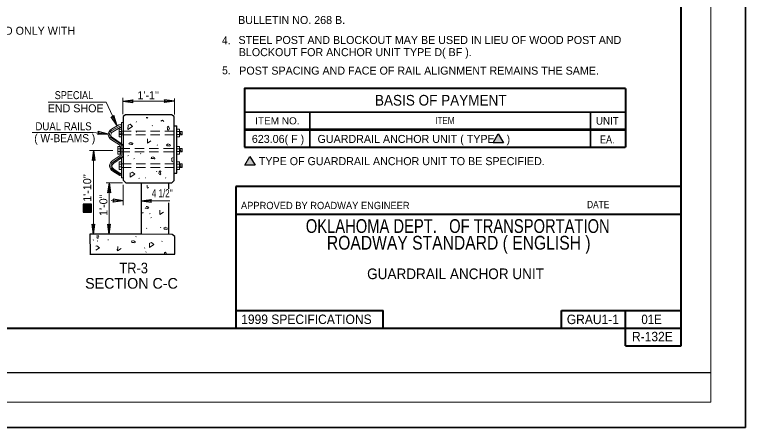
# Model space of a CAD drawing. Extents: x 578 to 948, y 17 to 286.
# Drawn here: x 824.9 to 948.3, y 17.3 to 87 of the extents above; entities that cross this region are included whole.
import ezdxf

# ---------------------------------------------------------------- set-up
doc = ezdxf.new("R2010")
doc.units = 0
doc.header["$LTSCALE"] = 0.54
doc.linetypes.add('MEDIUM_DASHED', pattern=[4.5, 3, -1.5])
doc.layers.add('1', color=7, linetype='Continuous', lineweight=13)

msp = doc.modelspace()

# ---------------------------------------------------------------- hatches: boundary and pattern name
at = {"layer": '1'}
for points in [[(905.715, 65.3248), (906.5893, 66.8277), (907.4538, 65.319)], [(863.7831, 61.5359), (864.6574, 63.0388), (865.5218, 61.5301)], [(836.5043, 53.6232), (837.9077, 53.6232), (837.9077, 54.9484), (836.5043, 54.9484)]]:
    msp.add_hatch(color=256, dxfattribs=at).paths.add_polyline_path(points)

# ---------------------------------------------------------------- linework, layer by layer
for p, q in [((942.4576, 21.5179), (942.4576, 251.7561)), ((843.2149, 70.1454), (843.2149, 72.8943)), ((840.3656, 72.1741), (830.567, 72.1741)), ((842.1785, 68.2897), (840.3656, 72.1741)), ((843.2149, 72.3701), (851.9043, 72.3701)), ((851.9043, 70.0948), (851.9043, 72.7919)), ((841.2654, 67.6163), (842.5313, 68.3455)), ((841.3477, 67.4071), (842.6695, 68.1298)), ((842.5313, 68.3455), (842.9896, 68.4848)), ((842.6695, 68.1298), (842.9914, 68.1713)), ((842.9896, 68.7655), (843.233, 68.7645)), ((842.9896, 68.7655), (842.9896, 65.1848)), ((838.1994, 67.0785), (827.8742, 67.0785)), ((840.6974, 66.7719), (838.1701, 67.0815)), ((842.5762, 66.3217), (842.5771, 67.6011)), ((842.5767, 66.9614), (843.2813, 66.9609)), ((842.5813, 67.2106), (842.9844, 67.2106)), ((842.5813, 66.7456), (842.9844, 66.7456)), ((852.3322, 67.2133), (852.7561, 67.2133)), ((852.3346, 66.7481), (852.7561, 66.7481)), ((852.7664, 67.0892), (852.8625, 66.6788)), ((852.9499, 67.2606), (853.0713, 66.6788)), ((841.2636, 65.8426), (842.6567, 64.9659)), ((841.3911, 66.0242), (842.7995, 65.1359)), ((841.478, 66.2004), (842.9297, 65.2232)), ((842.3537, 63.4207), (842.3547, 64.7002)), ((842.3588, 64.3097), (842.7619, 64.3097)), ((842.7856, 63.3881), (842.7869, 64.6698)), ((843.0442, 64.6317), (843.0461, 63.9857)), ((843.2343, 64.6834), (843.2313, 63.2864)), ((852.3386, 64.3079), (852.7485, 64.3079)), ((852.7588, 64.1838), (852.8549, 63.7734)), ((852.9423, 64.3552), (853.0637, 63.7734)), ((841.5326, 64.0075), (837.5876, 64.0075)), ((838.2565, 49.9282), (838.2565, 64.0075)), ((841.5046, 62.33), (842.5914, 63.0463)), ((841.5921, 62.0826), (842.844, 62.955)), ((842.3588, 63.8446), (842.7619, 63.8446)), ((842.7848, 63.2503), (842.7848, 63.2506)), ((843.0303, 63.4054), (843.0461, 63.9857)), ((852.3386, 63.8427), (852.7485, 63.8427)), ((841.705, 61.8758), (842.9687, 62.7905)), ((842.5761, 60.8228), (842.5771, 62.1022)), ((842.5813, 61.7117), (842.9843, 61.7117)), ((842.9896, 60.1352), (842.9896, 62.8147)), ((852.3386, 61.7041), (852.7476, 61.7041)), ((852.9415, 61.7514), (853.0628, 61.1697)), ((842.5813, 61.2465), (842.9843, 61.2465)), ((852.3386, 61.2388), (852.7476, 61.2388)), ((852.758, 61.58), (852.854, 61.1697)), ((842.9903, 59.4014), (842.9903, 60.1235)), ((842.9903, 59.4014), (843.2322, 59.4001)), ((843.165, 58.5443), (840.3898, 58.5443)), ((840.8719, 49.9173), (840.8719, 58.5443)), ((843.2462, 58.2216), (843.2462, 54.795)), ((841.2278, 55.5583), (843.2462, 55.5538)), ((846.2793, 55.5489), (851.1453, 55.5489)), ((582.0846, 21.5179), (942.4576, 21.5179))]:
    msp.add_line(p, q, dxfattribs=at)
at = {"layer": '1', "lineweight": 40}
for p, q in [((937.4521, 34.031), (937.4521, 239.2435)), ((928.0532, 74.4737), (928.0532, 64.5627)), ((863.7147, 64.5627), (928.0408, 64.5627)), ((862.2733, 57.9242), (862.2733, 34.031)), ((937.4521, 57.9242), (862.2733, 57.9242)), ((862.2733, 53.2767), (937.4521, 53.2767)), ((862.2733, 37.0099), (887.1479, 37.0099)), ((887.1479, 34.031), (887.1479, 37.0099)), ((917.2785, 34.031), (917.2785, 37.0099)), ((917.2785, 37.0099), (937.4521, 37.0099)), ((928.0992, 31.0522), (928.0992, 37.0099)), ((612.1157, 34.031), (937.4521, 34.031)), ((937.4521, 31.0522), (937.4521, 34.031)), ((928.0992, 31.0522), (937.4521, 31.0522))]:
    msp.add_line(p, q, dxfattribs=at)
at = {"layer": '1', "lineweight": 25}
for p, q in [((843.215, 72.3701), (844.9031, 72.5999)), ((843.215, 72.3701), (844.9025, 72.1361)), ((851.904, 72.3701), (850.2159, 72.1402)), ((851.904, 72.3701), (850.2165, 72.6041)), ((842.1791, 68.2903), (841.2551, 69.7217)), ((842.1791, 68.2903), (841.6754, 69.9179)), ((851.4272, 70.0549), (843.6676, 70.0549)), ((851.8863, 69.7578), (851.4272, 70.0549)), ((851.8824, 58.9788), (851.8863, 69.7578)), ((851.8858, 68.1777), (852.3386, 68.1777)), ((852.3386, 60.1818), (852.3386, 68.1777)), ((840.6971, 66.7728), (838.9936, 66.7478)), ((840.6971, 66.7728), (839.05, 67.2082)), ((863.7147, 67.4368), (928.0541, 67.4368)), ((863.7233, 67.6755), (928.0362, 67.6755)), ((838.2566, 64.0061), (838.0277, 62.3178)), ((838.2566, 64.0061), (838.4914, 62.3187)), ((851.8828, 60.1818), (852.3386, 60.1818)), ((840.8718, 58.5442), (840.635, 56.8571)), ((840.8718, 58.5442), (841.0988, 56.8558)), ((846.2793, 58.5816), (846.2793, 49.8753)), ((850.9396, 57.5388), (850.9396, 58.5453)), ((851.4706, 58.5888), (851.8824, 58.9788)), ((843.2449, 55.5536), (841.5566, 55.3255)), ((843.2449, 55.5536), (841.5576, 55.7894)), ((846.2864, 55.5492), (847.9748, 55.7774)), ((846.2864, 55.5492), (847.9738, 55.3136)), ((850.9396, 49.8793), (850.9396, 55.1923)), ((838.2559, 49.8753), (838.021, 51.5628)), ((838.2559, 49.8753), (838.4848, 51.5636)), ((840.872, 49.8761), (840.6449, 51.5646)), ((840.872, 49.8761), (841.1088, 51.5633)), ((846.2793, 49.8753), (837.6526, 49.8753)), ((837.6526, 49.8753), (837.6624, 46.5538)), ((851.9778, 46.5372), (851.9799, 49.485)), ((837.6503, 46.5372), (851.9778, 46.5372)), ((597.1001, 26.5234), (942.4576, 26.5234))]:
    msp.add_line(p, q, dxfattribs=at)
at = {"layer": '1', "lineweight": 35}
for p, q in [((928.0541, 70.5093), (863.7147, 70.5093)), ((874.7599, 70.5093), (874.7599, 64.5627)), ((922.1896, 70.5093), (922.1896, 64.5627)), ((863.7233, 64.6031), (928.0493, 64.6031))]:
    msp.add_line(p, q, dxfattribs=at)
at = {"layer": '1', "linetype": 'MEDIUM_DASHED'}
for p, q in [((842.9896, 67.2672), (852.3319, 67.2636)), ((842.9896, 66.6775), (852.3349, 66.6775)), ((842.7678, 64.3662), (852.3386, 64.3625)), ((842.7678, 63.7765), (852.3386, 63.7765)), ((843.0002, 61.7701), (852.3386, 61.7665)), ((843.0002, 61.1804), (852.3454, 61.1804))]:
    msp.add_line(p, q, dxfattribs=at)
at = {"layer": '1', "lineweight": 35}
msp.add_lwpolyline([(578.1608, 17.2763), (948.3188, 17.2763), (948.3188, 286.1043), (578.1608, 286.1043)], close=True, dxfattribs=at)
at = {"layer": '1', "lineweight": 40}
msp.add_lwpolyline([(928.0532, 74.4737), (863.7147, 74.4737), (863.7147, 64.5627)], dxfattribs=at)
at = {"layer": '1', "lineweight": 25}
for points in [[(844.9031, 72.5999), (844.7723, 72.3658), (844.9025, 72.1361)], [(850.2159, 72.1402), (850.3468, 72.3744), (850.2165, 72.6041)], [(841.2551, 69.7217), (841.5227, 69.7025), (841.6754, 69.9179)], [(843.6676, 70.0549), (843.2347, 69.7843), (843.234, 59.0223)], [(838.9936, 66.7478), (839.1518, 66.9644), (839.05, 67.2082)], [(838.4914, 62.3187), (838.2569, 62.4488), (838.0277, 62.3178)], [(843.234, 59.0223), (843.703, 58.578), (851.4706, 58.5888)], [(841.0988, 56.8558), (840.8649, 56.987), (840.635, 56.8571)], [(841.5566, 55.3255), (841.6876, 55.5595), (841.5576, 55.7894)], [(847.9748, 55.7774), (847.8437, 55.5433), (847.9738, 55.3136)], [(838.021, 51.5628), (838.2555, 51.4326), (838.4848, 51.5636)], [(840.6449, 51.5646), (840.8788, 51.4333), (841.1088, 51.5633)], [(851.9799, 49.485), (851.5188, 49.8694), (846.2793, 49.8753)]]:
    msp.add_lwpolyline(points, dxfattribs=at)
at = {"layer": '1'}
for points in [[(847.1918, 69.6788), (847.1913, 69.6755), (847.2063, 69.5715), (847.2808, 69.4968), (847.3853, 69.5416), (847.4446, 69.6309)], [(850.1258, 68.9212), (849.8931, 69.1204), (849.5947, 68.9714)], [(841.5148, 67.1814), (842.74, 67.9053), (842.9896, 67.9057)], [(844.0816, 68.3139), (844.0668, 67.5835), (844.8419, 68.0903), (844.4243, 68.448), (844.1263, 68.2991)], [(845.4379, 68.8264), (845.4901, 68.9142), (845.4898, 68.9183)], [(848.1316, 68.2018), (848.2195, 68.2541), (848.2234, 68.254)], [(851.0665, 67.6984), (851.022, 67.8328), (850.9923, 67.9517), (850.9327, 68.0416), (850.8582, 68.1158), (850.7387, 68.0862), (850.7091, 67.9667), (850.7685, 67.8773), (850.7687, 67.7583), (850.7537, 67.6535), (850.7685, 67.5495), (850.8433, 67.4747), (850.9477, 67.5194), (851.0071, 67.6091)], [(842.5771, 67.6033), (842.9896, 67.6033), (842.9896, 66.3217), (842.5762, 66.3217)], [(845.4502, 67.1068), (845.5381, 67.159), (845.5421, 67.1589)], [(852.3386, 67.606), (852.7613, 67.606), (852.7613, 66.3243), (852.3368, 66.3243)], [(847.3544, 66.0215), (847.3398, 65.291), (847.9306, 65.6777)], [(842.3547, 64.7024), (842.7672, 64.7024), (842.7672, 63.4207), (842.3537, 63.4207)], [(844.4625, 65.3885), (844.5968, 65.3438), (844.7159, 65.3141), (844.8056, 65.2547), (844.8802, 65.1798), (844.8502, 65.0607), (844.7312, 65.0308), (844.6414, 65.0905), (844.5223, 65.0903), (844.4179, 65.0756), (844.3136, 65.0905), (844.2394, 65.165), (844.284, 65.2695), (844.3729, 65.3288)], [(848.9825, 64.8848), (849.0346, 64.9725), (849.0343, 64.9765)], [(850.8042, 65.1272), (850.9385, 65.0824), (851.0576, 65.0528), (851.1473, 64.9934), (851.2218, 64.9185), (851.1918, 64.7994), (851.0728, 64.7696), (850.9831, 64.8292), (850.8641, 64.829), (850.7596, 64.8143), (850.6553, 64.8292), (850.581, 64.9037), (850.6256, 65.0082), (850.7147, 65.0676)], [(852.3386, 64.7006), (852.7537, 64.7006), (852.7537, 63.4189), (852.3386, 63.4189)], [(844.0405, 63.1068), (844.1284, 63.159), (844.1324, 63.1589)], [(846.1728, 63.4575), (846.2607, 63.5098), (846.2647, 63.5096)], [(848.2007, 62.965), (848.3349, 62.9203), (848.4541, 62.8906), (848.5438, 62.8313), (848.6183, 62.7563), (848.5883, 62.6373), (848.4694, 62.6074), (848.3796, 62.667), (848.2606, 62.6668), (848.1561, 62.6522), (848.0518, 62.667), (847.9776, 62.7415), (848.0222, 62.846), (848.1112, 62.9054)], [(842.5771, 62.1043), (842.9896, 62.1043), (842.9896, 60.8228), (842.5761, 60.8228)], [(845.0635, 62.6097), (845.1513, 62.6619), (845.1554, 62.6618)], [(851.6164, 62.7216), (851.5655, 62.7724), (851.4466, 62.7427), (851.4163, 62.6233), (851.4758, 62.5338), (851.4758, 62.4149), (851.4611, 62.3103), (851.476, 62.2061), (851.5507, 62.1317), (851.6164, 62.1598)], [(852.3386, 62.0968), (852.7528, 62.0968), (852.7528, 60.8151), (852.3386, 60.8151)], [(841.5029, 60.556), (842.6682, 59.7827), (842.9903, 59.7634)], [(841.6353, 60.6996), (842.702, 59.9679), (842.9903, 59.9378)], [(841.6682, 60.8948), (842.7693, 60.1444), (842.9903, 60.1248)], [(848.9401, 60.5257), (848.8882, 60.4378), (848.888, 60.4338)], [(849.2773, 60.1587), (849.3221, 60.2929), (849.3518, 60.412), (849.4111, 60.5018), (849.486, 60.5763), (849.6052, 60.5463), (849.6349, 60.4273), (849.5753, 60.3376), (849.5755, 60.2186), (849.5902, 60.114), (849.5753, 60.0098), (849.5008, 59.9355), (849.3963, 59.9801), (849.3369, 60.0692)], [(844.4639, 60.2399), (844.4496, 59.5098), (845.2243, 60.0167), (844.8072, 60.3746), (844.509, 60.2254)], [(845.9244, 59.3219), (846.0123, 59.3742), (846.0163, 59.3739)], [(847.0058, 59.3859), (847.0937, 59.4382), (847.0977, 59.438)], [(850.4178, 59.3564), (850.4698, 59.4445), (850.4698, 59.4487)], [(847.2772, 58.1218), (847.306, 58.0785), (847.306, 57.9594), (847.2913, 57.8548), (847.306, 57.7508), (847.3808, 57.6761), (847.485, 57.7208), (847.5444, 57.8102)], [(847.1597, 54.5953), (847.2939, 54.5506), (847.4131, 54.5209), (847.5028, 54.4615), (847.5773, 54.3867), (847.5473, 54.2675), (847.4283, 54.2378), (847.3385, 54.2973), (847.2195, 54.2972), (847.1151, 54.2825), (847.0108, 54.2973), (846.9458, 54.3625)], [(846.5257, 53.4463), (846.561, 53.5289), (846.6499, 53.5883)], [(847.7093, 53.3136), (847.7972, 53.3658), (847.8012, 53.3657)], [(849.4738, 53.9389), (849.4592, 53.2084), (850.0499, 53.595)], [(847.9245, 52.638), (848.0124, 52.6903), (848.0163, 52.6901)], [(847.1828, 50.8428), (847.2708, 50.8951), (847.2748, 50.8949)], [(849.5696, 50.9843), (849.6217, 51.0723), (849.6217, 51.0765)], [(850.7276, 50.7372), (850.615, 50.7089), (850.5252, 50.7686), (850.4062, 50.7683), (850.3017, 50.7537), (850.1974, 50.7686), (850.1232, 50.8431), (850.1678, 50.9476), (850.2568, 51.0069)], [(850.3463, 51.0666), (850.4805, 51.0218), (850.5997, 50.9922), (850.6893, 50.9328), (850.7276, 50.8944)], [(838.8209, 49.6483), (838.8498, 49.6049), (838.8498, 49.4858), (838.835, 49.3812), (838.8498, 49.2772), (838.9245, 49.2025), (839.0288, 49.2473), (839.0882, 49.3366)], [(839.1478, 49.4261), (839.1032, 49.5602), (839.0812, 49.6483)], [(845.3799, 49.4601), (845.4678, 49.5123), (845.4718, 49.5122)], [(838.1946, 48.8673), (838.2466, 48.955), (838.2463, 48.9592)], [(838.8823, 48.7248), (838.9702, 48.7772), (838.9742, 48.777)], [(840.6729, 48.9183), (840.7608, 48.9705), (840.7648, 48.9704)], [(844.8878, 48.8157), (845.0221, 48.7708), (845.1412, 48.7413), (845.2308, 48.6818), (845.3053, 48.607), (845.2754, 48.4878), (845.1564, 48.458), (845.0666, 48.5177), (844.9477, 48.5174), (844.8432, 48.5028), (844.7388, 48.5177), (844.6646, 48.5921), (844.7092, 48.6967), (844.7983, 48.756)], [(847.6964, 48.3668), (847.6821, 47.6367), (848.4568, 48.1435), (848.0397, 48.5014), (847.7415, 48.3523)], [(849.8616, 48.7314), (849.8097, 48.6435), (849.8095, 48.6395)], [(838.6379, 47.1967), (839.2339, 47.5864), (838.8163, 47.9441), (838.6379, 47.8549)], [(842.1994, 47.1784), (842.2515, 47.2663), (842.2513, 47.2702)], [(842.3312, 47.8323), (842.3165, 47.1018), (842.9073, 47.4885)], [(846.8459, 47.5277), (846.9338, 47.5799), (846.9378, 47.5797)], [(847.0611, 46.8521), (847.149, 46.9043), (847.153, 46.9042)], [(850.495, 46.6543), (850.4908, 46.6713), (850.4313, 46.7606), (850.3564, 46.8355), (850.2375, 46.8053), (850.2077, 46.6861), (850.2288, 46.6543)]]:
    msp.add_lwpolyline(points, dxfattribs=at)
for points in [[(852.761, 67.2606), (853.208, 67.2606), (853.208, 66.6788), (852.761, 66.6788)], [(852.7534, 64.3552), (853.2004, 64.3552), (853.2004, 63.7734), (852.7534, 63.7734)], [(852.7526, 61.7514), (853.1995, 61.7514), (853.1995, 61.1697), (852.7526, 61.1697)]]:
    msp.add_lwpolyline(points, close=True, dxfattribs=at)
at = {"layer": '1', "lineweight": 25}
for points in [[(905.715, 65.3248), (906.5893, 66.8277), (907.4538, 65.319)], [(863.7831, 61.5359), (864.6574, 63.0388), (865.5218, 61.5301)], [(836.5043, 53.6232), (837.9077, 53.6232), (837.9077, 54.9484), (836.5043, 54.9484)]]:
    msp.add_lwpolyline(points, close=True, dxfattribs=at)
at = {"layer": '1'}
for centre, radius, start, end in [((841.7161, 66.7289), 0.9952, 116.92066, 242.95828), ((841.7096, 66.7263), 0.771, 117.9892, 245.59666), ((841.7141, 66.6828), 0.537, 111.78855, 243.91868), ((842.3493, 64.646), 0.4385, 3.70361, 47.28495), ((842.528, 64.6926), 0.5198, 353.25817, 58.50126), ((842.4462, 64.6022), 0.7874, 5.58742, 52.36961), ((842.3771, 63.3938), 0.4106, 301.67253, 359.60029), ((842.4548, 63.3798), 0.5761, 312.49613, 2.54207), ((842.6767, 63.2613), 0.5582, 301.4183, 2.60868), ((841.9553, 61.4425), 0.9952, 116.92066, 242.95828), ((841.9539, 61.4017), 0.771, 117.9892, 245.59666), ((841.9043, 61.3771), 0.537, 111.78855, 243.91868)]:
    msp.add_arc(centre, radius, start, end, dxfattribs=at)

# ---------------------------------------------------------------- texts
for s, height, p in [('BULLETIN NO. 268 B.', 1.351, (862.666, 85.382)), ('CURB ( TAPERING SECTION SHOWN HERE ) TO BE USED ONLY WITH', 1.351, (774.6101, 83.5698)), ('STEEL POST AND BLOCKOUT MAY BE USED IN LIEU OF WOOD POST AND', 1.351, (862.7247, 82.0102)), ('BLOCKOUT FOR ANCHOR UNIT TYPE D( BF ).', 1.351, (862.7733, 79.9563)), ('POST SPACING AND FACE OF RAIL ALIGNMENT REMAINS THE SAME.', 1.351, (862.8562, 76.8357)), ("1'-1''", 1.351, (845.6642, 72.6807)), ('END SHOE', 1.351, (830.5173, 70.4778)), ('623.06( F )', 1.351, (864.9843, 65.3034)), ('GUARDRAIL ANCHOR UNIT ( TYPE    )', 1.351, (876.0777, 65.3034)), ('TYPE OF GUARDRAIL ANCHOR UNIT TO BE SPECIFIED.', 1.351, (866.1611, 61.551)), ('SECTION C-C', 1.802, (836.8289, 40.6955))]:
    msp.add_text(s, height=height, dxfattribs=at).set_placement(p)
for s, height, width, p in [('4.', 1.351, 0.95, (859.9364, 81.9515)), ('5.', 1.351, 0.95, (859.9653, 76.8889)), ('SPECIAL ', 1.351, 0.85, (831.6998, 72.6968)), ('BASIS OF PAYMENT', 1.8, 0.95, (885.7668, 71.6084)), ('ITEM NO.', 1.2, 1.05, (865.5469, 68.4363)), ('ITEM', 1.2, 0.85, (895.9493, 68.485)), ('UNIT', 1.3, 0.95, (923.0768, 68.3846)), ('DUAL RAILS', 1.351, 0.9, (828.4413, 67.4372)), ('( W-BEAMS )', 1.351, 0.95, (828.2419, 65.4328)), ('EA.', 1.351, 0.85, (923.7646, 65.2144)), ("4 1/2''", 1.351, 0.75, (848.0903, 56.1377)), ('APPROVED BY ROADWAY ENGINEER', 1.237, 0.95, (863.1483, 54.124)), ('DATE', 1.237, 0.85, (921.5873, 54.2888)), ('OKLAHOMA DEPT.   OF TRANSPORTATION', 2.327, 0.8, (874.0914, 50.1037)), ('ROADWAY STANDARD ( ENGLISH )', 2.327, 0.85, (877.6473, 47.2851)), ('TR-3', 1.802, 0.9, (842.6179, 43.2847)), ('GUARDRAIL ANCHOR UNIT', 1.8, 0.95, (884.4499, 42.3064)), ('1999 SPECIFICATIONS', 1.6, 0.95, (863.1818, 34.7269)), ('GRAU1-1', 1.6, 0.95, (918.1633, 34.7145)), ('01E', 1.6, 0.9, (930.7563, 34.7159)), ('R-132E', 1.6, 0.95, (929.1716, 31.8076))]:
    msp.add_text(s, height=height, dxfattribs=dict(at, width=width)).set_placement(p)
for s, p in [("1'-10''", (837.8551, 55.3728)), ("1'-0''", (840.5883, 52.9856))]:
    msp.add_text(s, height=1.351, rotation=90, dxfattribs=at).set_placement(p)

doc.saveas('drawing.dxf')
